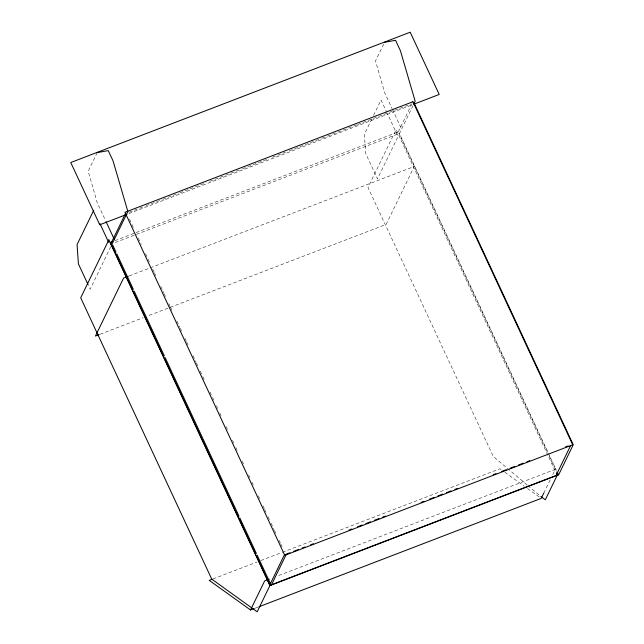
<?xml version="1.0" encoding="UTF-8"?>
<svg xmlns="http://www.w3.org/2000/svg" width="644" height="644" viewBox="0 0 644 644"><rect width="100%" height="100%" fill="white"/><g stroke="black" fill="none" stroke-linecap="round" stroke-linejoin="round"><path stroke-width="0.48" stroke-dasharray="3.22 2.42" d="M97.244 152.596L88.22 171.183L97.3 202.941L105.608 220.715M110.728 246.805L90.168 289.14L88.494 285.534M383.687 44.066L375.508 60.914L384.629 92.583L392.091 108.627M371.821 118.971L364.359 134.33L365.72 153.594L377.481 178.831L398.04 136.504L387.253 113.352M373.576 115.357L381.031 99.997L386.835 112.459M412.023 103.644L397.131 134.306L114.294 242.893M412.989 105.705L399.457 133.566L547.931 452.273M543.81 493.087L550.218 479.877M552.785 474.596L555.353 469.315L277.773 575.881M129.178 212.23L145.101 206.12M146.043 205.758L161.958 199.648M162.9 199.286L172.262 195.696M173.196 195.333L178.823 193.176M179.757 192.814L189.119 189.223M190.061 188.861L205.975 182.751M209.727 181.31L224.708 175.554M225.65 175.2L241.564 169.082M242.506 168.728L268.725 158.657M272.476 157.217L285.582 152.185M289.333 150.744L304.314 144.997M305.256 144.634L321.171 138.524M322.113 138.162L356.76 124.856M357.702 124.501L411.081 104.006M128.824 213.615L412.941 104.537M115.026 240.655L398.29 131.899L547.505 452.201M129.203 275.93L414.277 166.482L386.134 224.442L147.001 316.252M100.118 334.252L143.25 317.693M212.995 578.932L257.069 562.011M260.82 560.57L281.444 552.649M282.386 552.294L499.945 468.76L501.563 469.927M255.225 608.178L258.035 607.099M504.807 472.245L524.24 486.18M527.476 488.498L539.624 497.208M527.042 484.892L493.272 456.435L367.998 187.517L396.149 129.549L555.514 471.658M527.806 485.536L540.083 495.888M392.502 109.512L401.631 129.098M548.35 453.183L556.408 470.482M549.195 455.847L556.4 471.311M129.412 219.041L131.529 223.589M131.956 224.498L134.073 229.055M138.315 238.159L141.286 244.535M145.528 253.639L147.653 258.196M148.072 259.105L149.344 261.834M152.741 269.12L154.013 271.849M154.439 272.766L156.556 277.314M160.799 286.419L163.769 292.795M164.196 293.704L165.468 296.441M168.857 303.727L170.129 306.455M170.555 307.365L172.681 311.921M176.915 321.026L179.885 327.402M180.312 328.311L181.584 331.04M184.981 338.325L186.253 341.054M186.671 341.964L188.797 346.52M193.039 355.625L196.009 362M196.428 362.91L197.708 365.647M200.252 371.105L202.369 375.661M202.796 376.571L204.913 381.127M210.008 392.051L212.126 396.607M212.552 397.517L213.824 400.246M216.368 405.712L217.64 408.441M219.765 412.997L221.037 415.726M226.124 426.65L227.396 429.387M232.484 440.311L233.764 443.048M235.881 447.596L237.153 450.325M242.241 461.257L243.521 463.986M248.608 474.918L249.88 477.647M251.997 482.203L253.269 484.932M258.365 495.856L259.637 498.593M263.026 505.878L264.306 508.607M264.724 509.517L265.996 512.246M268.121 516.802L269.393 519.531M271.092 523.178L274.062 529.553M274.481 530.463L275.753 533.192M279.15 540.477L280.422 543.206M280.848 544.124L282.12 546.853"/><path stroke-width="0.97" d="M93.726 210.306L77.055 244.631L78.415 263.903L88.075 284.632M110.543 244.334L125.435 213.671M112.153 243.875L127.866 211.514L113.07 160.944L108.264 150.615L97.244 152.596M413.867 103.909L415.171 101.205L400.383 50.643L395.569 40.314L384.548 42.295M212.053 579.294L209.244 580.373L250.532 609.981L264.644 580.92L269.329 579.125M285.936 555.048L271.221 585.348L257.23 555.297M543.81 493.087L541.242 498.367L258.977 606.745M570.528 445.753L556.078 475.514L269.498 585.541L284.382 554.878L290.001 552.721M126.948 214.339L99.756 224.78L70.76 162.521L410.196 32.2L439.2 94.459L413.883 104.175M112.209 241.733L110.333 242.458L270.142 585.509L558.098 474.95L556.827 472.221M128.261 276.292L123.576 278.087L95.425 336.055L99.176 334.614M293.753 551.288L298.43 549.485M302.181 548.052L304.99 546.973M310.609 544.816L313.419 543.737M349.008 530.068L351.817 528.99M357.436 526.832L362.121 525.037M365.864 523.596L370.55 521.801M374.293 520.36L378.978 518.565M382.721 517.124L385.531 516.045M421.12 502.384L423.929 501.306M429.548 499.148L434.233 497.353M437.976 495.912L442.661 494.117M446.405 492.676L451.09 490.881M454.833 489.44L457.643 488.361M493.232 474.7L496.041 473.622M501.66 471.464L506.345 469.661M510.096 468.228L514.773 466.425M518.525 464.992L523.202 463.189M526.953 461.756L529.762 460.677M565.351 447.008L568.161 445.93M250.532 609.981L254.283 608.54M540.855 496.532L545.315 499.784L557.205 475.296L556.36 473.477M414.173 103.265L573.24 444.738L558.533 475.039L557.261 472.31M106.027 221.6L114.318 239.407M112.579 244.784L115.968 252.07M116.822 253.889L133.364 289.398M134.21 291.225L164.325 355.874M165.178 357.694L238.988 516.142M239.834 517.961L256.376 553.47M99.949 223.661L108.651 242.353M108.836 239.858L80.693 297.818L211.715 579.085L257.173 611.8L269.9 585.597L108.836 239.858M412.933 101.744L124.976 212.303L284.785 555.353L572.741 444.803L412.933 101.744"/></g></svg>
